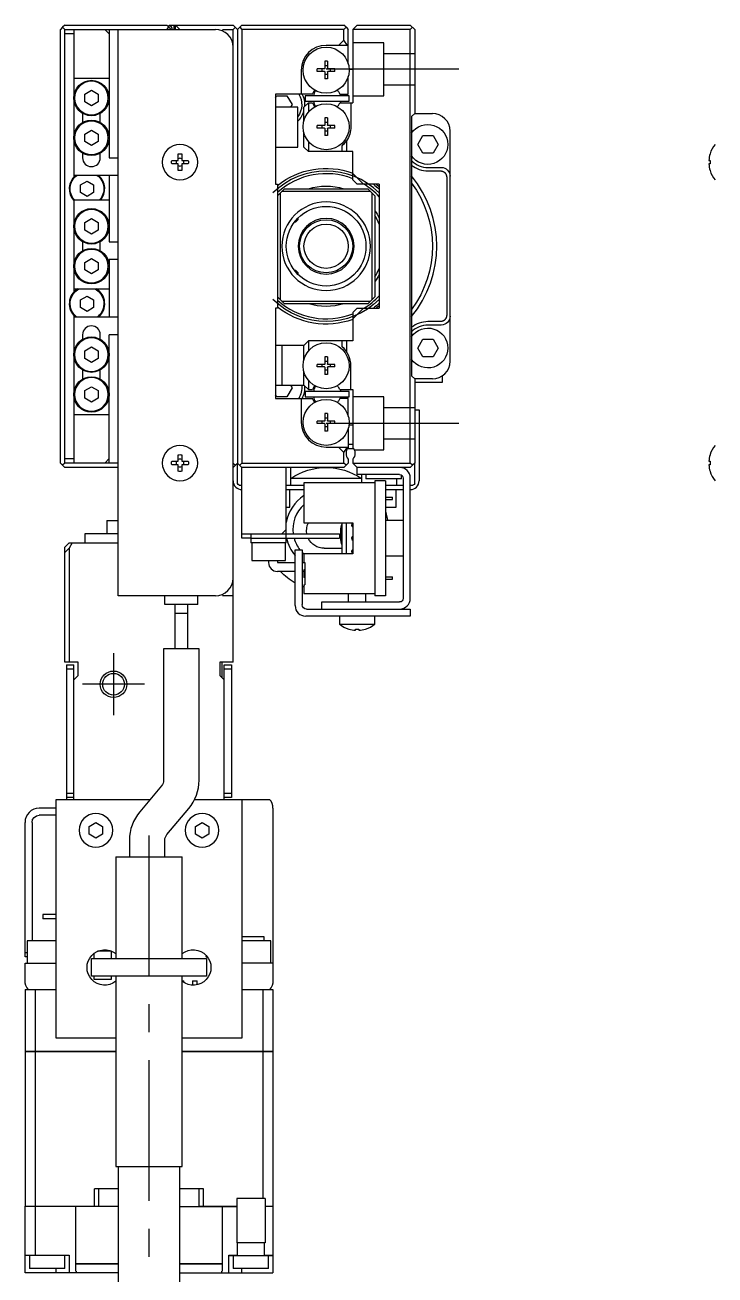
# Model space of a CAD drawing. Extents: x 0 to 668, y -8 to 395.
# Drawn here: x 344 to 421.9, y 171.4 to 312.6 of the extents above; entities that cross this region are included whole.
import ezdxf

# ---------------------------------------------------------------- set-up
doc = ezdxf.new("R2010")
doc.units = 0
doc.header["$LTSCALE"] = 0.5
doc.linetypes.add('CENTER', pattern=[50.8, 31.75, -6.35, 6.35, -6.35])
doc.linetypes.add('DASHED', pattern=[19.05, 12.7, -6.35])
for name, color, linetype in [('MSM_CENTER', 1, 'CENTER'), ('MSM_CONTINUOUS', 7, 'CONTINUOUS'), ('MSM_DASHED', 4, 'DASHED'), ('MSM_NARROW', 5, 'CONTINUOUS')]:
    doc.layers.add(name, color=color, linetype=linetype)

msp = doc.modelspace()

# ---------------------------------------------------------------- linework, layer by layer
at = {"layer": 'MSM_CENTER'}
for p, q in [((392.96, 307.62), (377.96, 307.62)), ((377.96, 267.62), (392.96, 267.62)), ((353.96, 241.62), (353.96, 234.62)), ((357.46, 238.12), (350.46, 238.12)), ((357.96, 221.03), (357.96, 82.8))]:
    msp.add_line(p, q, dxfattribs=at)
at = {"layer": 'MSM_CONTINUOUS'}
for p, q in [((348.21, 312.37), (347.96, 312.12)), ((348.46, 312.62), (348.21, 312.37)), ((348.21, 312.37), (348.46, 312.12)), ((348.46, 312.62), (359.96, 312.62)), ((360.46, 312.12), (359.96, 312.62)), ((359.96, 312.12), (360.21, 312.37)), ((360.06, 312.52), (360.26, 312.52)), ((360.16, 312.52), (360.26, 312.62)), ((360.26, 312.62), (367.46, 312.62)), ((360.56, 312.12), (360.56, 312.22)), ((360.76, 312.62), (360.76, 312.12)), ((361.46, 312.12), (360.96, 312.62)), ((360.96, 312.12), (360.96, 312.62)), ((367.96, 312.12), (367.46, 312.62)), ((367.71, 312.37), (367.46, 312.12)), ((367.96, 312.12), (368.21, 312.37)), ((368.46, 312.62), (368.21, 312.37)), ((368.21, 312.37), (368.46, 312.12)), ((368.46, 312.62), (379.96, 312.62)), ((380.21, 312.37), (379.96, 312.62)), ((379.96, 312.12), (380.21, 312.37)), ((380.21, 312.37), (380.46, 312.12)), ((380.96, 312.12), (381.46, 312.62)), ((381.46, 312.62), (387.46, 312.62)), ((387.46, 312.62), (387.96, 312.12)), ((387.46, 312.12), (387.71, 312.37)), ((347.96, 263.12), (347.96, 312.12)), ((348.46, 263.12), (348.46, 312.12)), ((348.46, 312.12), (365.46, 312.12)), ((349.46, 311.62), (348.46, 311.62)), ((349.46, 312.12), (349.46, 295.44)), ((352.96, 312.12), (353.46, 311.62)), ((353.46, 312.12), (353.46, 297.62)), ((354.46, 248.12), (354.46, 312.12)), ((366.26, 312.12), (367.46, 312.12)), ((367.46, 240.62), (367.46, 312.12)), ((367.96, 312.12), (367.96, 263.12)), ((368.46, 312.12), (368.46, 263.12)), ((379.96, 312.12), (368.46, 312.12)), ((379.96, 310.92), (379.36, 310.32)), ((379.96, 310.92), (379.96, 312.12)), ((380.38, 310.32), (379.96, 310.92)), ((380.46, 308.23), (380.46, 312.12)), ((380.96, 312.12), (380.96, 303.82)), ((387.46, 312.12), (380.96, 312.12)), ((387.46, 263.12), (387.46, 312.12)), ((387.96, 312.12), (387.96, 302.62)), ((380.46, 310.32), (377.96, 310.32)), ((378.11, 308.52), (377.82, 308.52)), ((377.82, 308.52), (377.82, 307.73)), ((378.11, 307.99), (377.82, 307.99)), ((378.11, 308.52), (378.11, 307.73)), ((349.46, 306.62), (353.46, 306.62)), ((375.16, 307.52), (375.16, 304.82)), ((377.76, 307.67), (376.96, 307.67)), ((376.96, 307.38), (376.96, 307.67)), ((377.76, 307.38), (376.96, 307.38)), ((377.49, 307.67), (377.49, 307.38)), ((377.82, 307.32), (377.82, 306.52)), ((377.82, 307.05), (378.11, 307.05)), ((378.11, 306.52), (377.82, 306.52)), ((378.11, 307.32), (378.11, 306.52)), ((378.96, 307.67), (378.17, 307.67)), ((378.96, 307.38), (378.17, 307.38)), ((378.43, 307.67), (378.43, 307.38)), ((378.96, 307.38), (378.96, 307.67)), ((380.46, 304.82), (380.46, 306.81)), ((380.56, 307.62), (380.96, 307.62)), ((350.71, 304.8), (351.46, 305.24)), ((351.46, 305.24), (352.21, 304.8)), ((376.42, 304.82), (376.59, 305.11)), ((379.34, 305.11), (379.51, 304.82)), ((350.71, 303.94), (350.71, 304.8)), ((351.46, 303.5), (350.71, 303.94)), ((352.21, 303.94), (351.46, 303.5)), ((352.21, 304.8), (352.21, 303.94)), ((376.42, 304.82), (372.26, 304.82)), ((372.26, 304.82), (372.26, 294.62)), ((372.26, 304.41), (372.38, 304.62)), ((372.38, 304.62), (373.54, 304.62)), ((373.54, 304.62), (374.12, 303.62)), ((375.46, 303.32), (375.96, 303.82)), ((375.58, 304.62), (375.58, 304.02)), ((380.58, 304.62), (375.58, 304.62)), ((375.58, 304.02), (380.58, 304.02)), ((375.96, 303.82), (375.96, 302.78)), ((375.96, 303.82), (376.42, 303.82)), ((376.42, 303.82), (376.59, 303.53)), ((379.34, 303.53), (379.51, 303.82)), ((379.51, 304.82), (380.46, 304.82)), ((379.51, 303.82), (380.96, 303.82)), ((380.58, 304.02), (380.58, 304.62)), ((380.76, 303.82), (380.76, 301.12)), ((350.46, 302.64), (350.46, 301.6)), ((352.46, 301.6), (352.46, 302.64)), ((374.76, 303.32), (372.26, 303.32)), ((374.12, 303.62), (373.94, 303.32)), ((374.76, 298.82), (374.76, 303.32)), ((375.46, 301.83), (375.46, 303.32)), ((387.96, 302.62), (387.61, 302.27)), ((387.96, 302.62), (389.96, 302.62)), ((377.76, 301.27), (376.96, 301.27)), ((376.96, 300.98), (376.96, 301.27)), ((377.76, 300.98), (376.96, 300.98)), ((377.49, 301.27), (377.49, 300.98)), ((378.11, 302.12), (377.82, 302.12)), ((377.82, 302.12), (377.82, 301.33)), ((378.11, 301.59), (377.82, 301.59)), ((377.82, 300.92), (377.82, 300.12)), ((378.11, 302.12), (378.11, 301.33)), ((378.11, 300.92), (378.11, 300.12)), ((378.96, 301.27), (378.17, 301.27)), ((378.96, 300.98), (378.17, 300.98)), ((378.43, 301.27), (378.43, 300.98)), ((378.96, 300.98), (378.96, 301.27)), ((387.61, 302.27), (387.61, 272.97)), ((350.71, 300.3), (351.46, 300.74)), ((350.71, 299.44), (350.71, 300.3)), ((351.46, 300.74), (352.21, 300.3)), ((352.21, 300.3), (352.21, 299.44)), ((375.46, 298.82), (375.46, 300.41)), ((375.96, 299.46), (375.96, 298.32)), ((377.82, 300.65), (378.11, 300.65)), ((378.11, 300.12), (377.82, 300.12)), ((380.26, 299.52), (380.26, 298.32)), ((388.31, 299.12), (388.88, 300.12)), ((388.88, 300.12), (390.04, 300.12)), ((390.04, 300.12), (390.62, 299.12)), ((391.96, 274.62), (391.96, 300.62)), ((350.46, 298.14), (350.46, 297.62)), ((351.46, 299), (350.71, 299.44)), ((352.21, 299.44), (351.46, 299)), ((352.46, 297.62), (352.46, 298.14)), ((361.26, 297.32), (361.26, 298.05)), ((361.66, 298.05), (361.66, 297.32)), ((372.26, 298.82), (374.76, 298.82)), ((375.96, 298.32), (375.46, 298.82)), ((380.96, 298.32), (375.96, 298.32)), ((379.76, 298.32), (379.76, 298.98)), ((380.96, 295.12), (380.96, 298.32)), ((388.88, 298.12), (388.31, 299.12)), ((390.04, 298.12), (388.88, 298.12)), ((390.62, 299.12), (390.04, 298.12)), ((421.31, 298.07), (421.31, 298.05)), ((353.46, 297.62), (354.46, 297.62)), ((360.53, 297.32), (361.26, 297.32)), ((361.26, 296.92), (360.53, 296.92)), ((361.26, 296.19), (361.26, 296.92)), ((361.66, 297.32), (362.39, 297.32)), ((362.39, 296.92), (361.66, 296.92)), ((361.66, 296.92), (361.66, 296.19)), ((421.18, 297.32), (421.31, 297.32)), ((421.31, 296.92), (421.18, 296.92)), ((421.31, 297.32), (421.31, 296.92)), ((354.46, 295.62), (349.46, 295.62)), ((353.46, 295.62), (353.46, 288.12)), ((380.96, 295.83), (382.17, 294.62)), ((389.46, 296.52), (390.96, 296.52)), ((389.46, 296.14), (390.83, 296.14)), ((391.58, 295.39), (391.58, 279.85)), ((421.31, 296.19), (421.31, 296.17)), ((350.21, 294.55), (350.96, 294.99)), ((350.21, 293.69), (350.21, 294.55)), ((350.96, 294.99), (351.71, 294.55)), ((351.71, 294.55), (351.71, 293.69)), ((372.26, 294.62), (372.46, 294.62)), ((372.46, 294.62), (372.46, 280.62)), ((372.96, 293.82), (372.76, 293.62)), ((372.96, 293.82), (373.26, 294.12)), ((382.96, 293.82), (372.96, 293.82)), ((373.26, 294.12), (382.66, 294.12)), ((381.46, 294.62), (380.96, 295.12)), ((383.96, 294.62), (381.46, 294.62)), ((382.66, 294.12), (382.96, 293.82)), ((383.16, 293.62), (382.96, 293.82)), ((383.96, 294.62), (383.96, 280.62)), ((353.46, 292.82), (349.46, 292.82)), ((349.46, 292.82), (349.46, 282.44)), ((350.96, 293.25), (350.21, 293.69)), ((351.71, 293.69), (350.96, 293.25)), ((372.46, 293.32), (372.76, 293.62)), ((372.76, 293.62), (372.76, 281.62)), ((383.16, 281.62), (383.16, 293.62)), ((383.16, 293.62), (383.46, 293.32)), ((383.46, 293.32), (383.46, 281.92)), ((350.71, 290.3), (351.46, 290.74)), ((350.71, 289.44), (350.71, 290.3)), ((351.46, 290.74), (352.21, 290.3)), ((352.21, 290.3), (352.21, 289.44)), ((374.4, 290.37), (374.4, 290.37)), ((374.4, 290.37), (374.54, 290.37)), ((374.54, 290.37), (374.76, 290.6)), ((374.54, 290.37), (374.54, 290.54)), ((374.76, 290.78), (374.76, 290.6)), ((376.59, 290.42), (376.52, 290.42)), ((376.59, 290.42), (376.65, 290.48)), ((379.27, 290.48), (379.34, 290.42)), ((379.4, 290.42), (379.34, 290.42)), ((351.46, 289), (350.71, 289.44)), ((352.21, 289.44), (351.46, 289)), ((375, 288.68), (375, 288.68)), ((380.93, 288.68), (380.93, 288.68)), ((350.46, 288.14), (350.46, 287.1)), ((352.46, 287.1), (352.46, 288.14)), ((353.46, 288.12), (354.46, 288.12)), ((350.71, 285.8), (351.46, 286.24)), ((350.71, 284.94), (350.71, 285.8)), ((351.46, 286.24), (352.21, 285.8)), ((352.21, 285.8), (352.21, 284.94)), ((354.46, 286.12), (353.46, 286.12)), ((353.46, 286.12), (353.46, 279.62)), ((351.46, 284.5), (350.71, 284.94)), ((352.21, 284.94), (351.46, 284.5)), ((374.54, 284.87), (374.4, 284.87)), ((374.4, 284.87), (374.4, 284.87)), ((374.54, 284.7), (374.54, 284.87)), ((374.76, 284.65), (374.54, 284.87)), ((374.76, 284.65), (374.76, 284.46)), ((349.46, 282.82), (353.46, 282.82)), ((350.21, 281.55), (350.96, 281.99)), ((350.21, 280.69), (350.21, 281.55)), ((350.96, 281.99), (351.71, 281.55)), ((351.71, 281.55), (351.71, 280.69)), ((372.76, 281.62), (372.46, 281.92)), ((372.76, 281.62), (372.96, 281.42)), ((372.96, 281.42), (382.96, 281.42)), ((373.26, 281.12), (372.96, 281.42)), ((382.66, 281.12), (373.26, 281.12)), ((382.96, 281.42), (382.66, 281.12)), ((382.96, 281.42), (383.16, 281.62)), ((383.46, 281.92), (383.16, 281.62)), ((349.46, 279.8), (349.46, 263.12)), ((350.96, 280.25), (350.21, 280.69)), ((351.71, 280.69), (350.96, 280.25)), ((372.46, 280.62), (372.26, 280.62)), ((372.26, 280.62), (372.26, 270.42)), ((382.17, 280.62), (380.96, 279.41)), ((380.96, 280.12), (381.46, 280.62)), ((380.96, 280.12), (380.96, 276.92)), ((381.46, 280.62), (383.96, 280.62)), ((354.46, 279.62), (349.46, 279.62)), ((390.83, 279.1), (389.46, 279.1)), ((390.96, 278.72), (389.46, 278.72)), ((350.46, 277.62), (350.46, 277.1)), ((352.46, 277.1), (352.46, 277.62)), ((354.46, 277.62), (353.46, 277.62)), ((353.46, 263.12), (353.46, 277.62)), ((375.46, 276.42), (375.96, 276.92)), ((375.96, 276.92), (375.96, 275.78)), ((380.96, 276.92), (375.96, 276.92)), ((379.76, 276.27), (379.76, 276.92)), ((380.26, 276.92), (380.26, 275.72)), ((388.31, 276.12), (388.88, 277.12)), ((388.88, 277.12), (390.04, 277.12)), ((390.04, 277.12), (390.62, 276.12)), ((350.71, 275.8), (351.46, 276.24)), ((350.71, 274.94), (350.71, 275.8)), ((351.46, 276.24), (352.21, 275.8)), ((352.21, 275.8), (352.21, 274.94)), ((375.46, 276.42), (372.26, 276.42)), ((372.96, 276.42), (372.96, 271.92)), ((375.46, 274.83), (375.46, 276.42)), ((388.88, 275.12), (388.31, 276.12)), ((390.62, 276.12), (390.04, 275.12)), ((351.46, 274.5), (350.71, 274.94)), ((352.21, 274.94), (351.46, 274.5)), ((377.76, 274.27), (376.96, 274.27)), ((376.96, 273.98), (376.96, 274.27)), ((377.49, 274.27), (377.49, 273.98)), ((378.11, 275.12), (377.82, 275.12)), ((377.82, 275.12), (377.82, 274.33)), ((378.11, 274.59), (377.82, 274.59)), ((378.11, 275.12), (378.11, 274.33)), ((378.96, 274.27), (378.17, 274.27)), ((378.43, 274.27), (378.43, 273.98)), ((378.96, 273.98), (378.96, 274.27)), ((380.76, 271.42), (380.76, 274.12)), ((390.04, 275.12), (388.88, 275.12)), ((350.46, 273.64), (350.46, 272.6)), ((352.46, 272.6), (352.46, 273.64)), ((375.46, 271.92), (375.46, 273.41)), ((377.76, 273.98), (376.96, 273.98)), ((377.82, 273.92), (377.82, 273.12)), ((377.82, 273.65), (378.11, 273.65)), ((378.11, 273.12), (377.82, 273.12)), ((378.11, 273.92), (378.11, 273.12)), ((378.96, 273.98), (378.17, 273.98)), ((387.61, 272.97), (387.96, 272.62)), ((387.96, 272.62), (387.96, 263.12)), ((389.96, 272.62), (387.96, 272.62)), ((391.06, 272.95), (391.06, 272.22)), ((350.71, 271.3), (351.46, 271.74)), ((350.71, 270.44), (350.71, 271.3)), ((351.46, 271.74), (352.21, 271.3)), ((352.21, 271.3), (352.21, 270.44)), ((372.26, 271.92), (375.46, 271.92)), ((374.12, 271.62), (373.54, 270.62)), ((373.94, 271.92), (374.12, 271.62)), ((375.96, 271.42), (375.46, 271.92)), ((375.58, 271.22), (375.58, 270.62)), ((380.58, 271.22), (375.58, 271.22)), ((375.96, 272.46), (375.96, 271.42)), ((375.96, 271.42), (376.42, 271.42)), ((376.59, 271.71), (376.42, 271.42)), ((379.51, 271.42), (379.34, 271.71)), ((379.51, 271.42), (380.96, 271.42)), ((380.58, 270.62), (380.58, 271.22)), ((380.96, 271.42), (380.96, 264.88)), ((391.06, 272.22), (387.96, 272.22)), ((351.46, 270), (350.71, 270.44)), ((352.21, 270.44), (351.46, 270)), ((372.38, 270.62), (372.26, 270.83)), ((372.26, 270.42), (376.42, 270.42)), ((373.54, 270.62), (372.38, 270.62)), ((375.16, 270.42), (375.16, 267.72)), ((375.58, 270.62), (380.58, 270.62)), ((376.59, 270.13), (376.42, 270.42)), ((379.51, 270.42), (379.34, 270.13)), ((380.46, 270.42), (379.51, 270.42)), ((380.46, 268.43), (380.46, 270.42)), ((349.46, 268.62), (353.46, 268.62)), ((378.11, 268.72), (377.82, 268.72)), ((377.82, 268.72), (377.82, 267.93)), ((378.11, 268.72), (378.11, 267.93)), ((387.96, 269.12), (388.46, 269.12)), ((388.46, 269.12), (388.46, 261.12)), ((377.76, 267.87), (376.96, 267.87)), ((376.96, 267.58), (376.96, 267.87)), ((377.76, 267.58), (376.96, 267.58)), ((377.49, 267.87), (377.49, 267.58)), ((378.11, 268.19), (377.82, 268.19)), ((377.82, 267.52), (377.82, 266.72)), ((377.82, 267.25), (378.11, 267.25)), ((378.11, 267.52), (378.11, 266.72)), ((378.96, 267.87), (378.17, 267.87)), ((378.96, 267.58), (378.17, 267.58)), ((378.43, 267.87), (378.43, 267.58)), ((378.96, 267.58), (378.96, 267.87)), ((380.46, 267.01), (380.46, 264.88)), ((380.96, 267.42), (380.54, 267.42)), ((380.56, 267.62), (380.96, 267.62)), ((378.11, 266.72), (377.82, 266.72)), ((377.96, 264.92), (380.46, 264.92)), ((379.36, 264.92), (379.96, 264.32)), ((379.96, 264.32), (380.38, 264.92)), ((379.96, 263.12), (379.96, 264.32)), ((381.08, 264.72), (380.34, 264.72)), ((380.96, 265.22), (380.46, 265.22)), ((347.96, 263.12), (348.21, 262.87)), ((348.46, 263.12), (348.21, 262.87)), ((348.21, 262.87), (348.46, 262.62)), ((348.46, 263.62), (349.46, 263.62)), ((354.46, 263.12), (348.46, 263.12)), ((353.46, 263.62), (352.96, 263.12)), ((360.53, 263.32), (361.26, 263.32)), ((361.26, 262.92), (360.53, 262.92)), ((361.26, 263.32), (361.26, 264.05)), ((361.26, 262.19), (361.26, 262.92)), ((361.66, 264.05), (361.66, 263.32)), ((361.66, 263.32), (362.39, 263.32)), ((362.39, 262.92), (361.66, 262.92)), ((361.66, 262.92), (361.66, 262.19)), ((367.46, 263.12), (367.71, 262.87)), ((367.46, 262.62), (367.71, 262.87)), ((367.71, 262.87), (367.96, 263.12)), ((367.96, 260.82), (367.96, 263.12)), ((368.46, 262.62), (367.96, 263.12)), ((368.46, 263.12), (368.21, 262.87)), ((368.46, 263.12), (379.96, 263.12)), ((380.21, 262.87), (379.96, 263.12)), ((379.96, 262.62), (380.21, 262.87)), ((380.46, 263.12), (380.21, 262.87)), ((380.46, 263.56), (380.46, 263.12)), ((380.96, 263.56), (380.96, 263.12)), ((380.96, 263.12), (387.46, 263.12)), ((381.46, 262.62), (380.96, 263.12)), ((387.71, 262.87), (387.46, 263.12)), ((387.71, 262.87), (387.46, 262.62)), ((387.96, 263.12), (387.71, 262.87)), ((387.96, 260.82), (387.96, 263.12)), ((421.18, 263.32), (421.31, 263.32)), ((421.31, 262.92), (421.18, 262.92)), ((421.31, 264.07), (421.31, 264.05)), ((421.31, 263.32), (421.31, 262.92)), ((354.46, 262.62), (348.46, 262.62)), ((379.96, 262.62), (368.46, 262.62)), ((368.46, 254.62), (368.46, 262.62)), ((373.46, 254.12), (373.46, 262.62)), ((373.96, 260.62), (373.96, 262.62)), ((381.96, 261.37), (373.96, 261.37)), ((381.46, 261.82), (381.46, 262.62)), ((387.46, 262.62), (381.46, 262.62)), ((386.26, 261.82), (381.46, 261.82)), ((381.96, 261.82), (381.96, 260.87)), ((382.46, 261.82), (382.46, 261.32)), ((386.46, 261.32), (382.46, 261.32)), ((385.96, 260.62), (385.96, 261.32)), ((386.46, 261.32), (386.46, 261.77)), ((386.66, 261.42), (386.66, 247.82)), ((387.46, 247.82), (387.46, 261.42)), ((421.31, 262.19), (421.31, 262.17)), ((368.16, 260.62), (368.46, 260.62)), ((373.46, 260.62), (375.46, 260.62)), ((373.46, 260.12), (375.46, 260.12)), ((373.86, 258.12), (373.86, 260.12)), ((383.46, 260.87), (375.46, 260.87)), ((375.46, 260.87), (375.46, 256.37)), ((383.46, 261.12), (383.46, 248.12)), ((384.66, 261.12), (383.46, 261.12)), ((384.66, 261.12), (384.66, 248.12)), ((384.66, 260.62), (386.66, 260.62)), ((384.66, 260.12), (386.66, 260.12)), ((385.86, 258.12), (385.86, 260.12)), ((387.46, 260.62), (387.76, 260.62)), ((384.66, 259.25), (385.46, 259.25)), ((384.66, 259), (385.46, 259)), ((385.46, 259), (385.46, 259.25)), ((373.46, 258.12), (373.86, 258.12)), ((384.66, 258.12), (385.86, 258.12)), ((353.21, 256.62), (354.46, 256.62)), ((353.21, 256.62), (353.21, 255.12)), ((375.46, 256.37), (380.96, 256.37)), ((379.76, 252.87), (379.76, 256.37)), ((380.26, 252.87), (380.26, 256.37)), ((380.96, 256.37), (380.96, 252.87)), ((386.66, 256.62), (384.66, 256.62)), ((354.46, 255.12), (350.71, 255.12)), ((350.71, 255.12), (350.71, 254.12)), ((368.46, 255.12), (379.46, 255.12)), ((369.46, 254.62), (368.46, 254.62)), ((369.46, 255.12), (369.46, 254.12)), ((369.46, 254.62), (379.46, 254.62)), ((373.46, 255.62), (372.96, 255.12)), ((379.46, 255.12), (379.46, 254.62)), ((379.61, 254.62), (379.61, 255.49)), ((348.46, 253.62), (348.96, 254.12)), ((348.46, 240.62), (348.46, 253.62)), ((348.96, 253.51), (348.46, 253.01)), ((349.27, 254.12), (348.96, 253.51)), ((348.96, 254.12), (354.46, 254.12)), ((348.96, 253.51), (348.96, 240.62)), ((373.46, 254.12), (369.46, 254.12)), ((369.56, 254.12), (369.56, 252.12)), ((373.36, 252.12), (373.36, 254.12)), ((374.46, 253.32), (375.26, 253.32)), ((374.46, 247.02), (374.46, 253.32)), ((375.26, 253.32), (375.26, 247.12)), ((375.46, 252.87), (375.46, 251.87)), ((380.96, 252.87), (375.46, 252.87)), ((377.75, 253.49), (379.76, 253.49)), ((369.56, 252.12), (373.36, 252.12)), ((371.46, 252.12), (371.46, 251.87)), ((372.46, 252.12), (372.46, 251.87)), ((372.46, 251.87), (374.46, 251.87)), ((375.26, 251.87), (375.56, 251.87)), ((375.56, 251.87), (375.56, 249.37)), ((384.66, 252.62), (386.66, 252.62)), ((374.46, 250.87), (372.46, 250.87)), ((375.46, 250.87), (375.26, 250.87)), ((375.56, 251.07), (375.46, 251.07)), ((375.46, 251.07), (375.46, 250.17)), ((375.56, 250.7), (375.46, 250.7)), ((375.56, 250.55), (375.46, 250.55)), ((375.56, 250.17), (375.46, 250.17)), ((384.66, 250.25), (385.46, 250.25)), ((385.46, 250), (385.46, 250.25)), ((375.46, 249.37), (375.46, 248.37)), ((375.46, 249.37), (375.56, 249.37)), ((384.66, 250), (385.46, 250)), ((365.46, 248.12), (354.46, 248.12)), ((359.76, 247.12), (359.76, 248.12)), ((363.46, 247.12), (363.46, 248.12)), ((367.46, 248.12), (366.26, 248.12)), ((375.46, 248.37), (383.46, 248.37)), ((377.46, 246.62), (377.46, 247.42)), ((377.46, 247.42), (386.26, 247.42)), ((380.46, 248.37), (380.46, 247.42)), ((382.46, 247.42), (382.46, 248.37)), ((384.66, 248.12), (383.46, 248.12)), ((363.46, 247.12), (359.76, 247.12)), ((360.86, 247.12), (360.86, 242.12)), ((362.36, 246.12), (360.86, 246.12)), ((362.36, 242.12), (362.36, 247.12)), ((387.46, 245.82), (375.66, 245.82)), ((375.76, 246.62), (387.46, 246.62)), ((379.46, 245.82), (379.46, 244.92)), ((383.46, 244.92), (383.46, 245.82)), ((387.46, 246.62), (387.46, 245.82)), ((379.46, 244.92), (383.46, 244.92)), ((380.51, 244.36), (380.53, 244.36)), ((381.26, 244.36), (381.66, 244.36)), ((381.26, 244.23), (381.26, 244.36)), ((381.66, 244.36), (381.66, 244.23)), ((382.39, 244.36), (382.41, 244.36)), ((363.61, 242.12), (359.61, 242.12)), ((359.61, 242.12), (359.61, 227.29)), ((363.61, 227.29), (363.61, 242.12)), ((349.96, 240.62), (348.46, 240.62)), ((348.66, 240.32), (349.46, 240.32)), ((348.66, 240.32), (348.66, 225.12)), ((349.46, 225.12), (349.46, 240.32)), ((349.96, 239.12), (349.96, 240.62)), ((367.46, 240.62), (365.96, 240.62)), ((365.96, 240.62), (365.96, 239.12)), ((366.21, 238.87), (366.21, 240.62)), ((366.46, 225.12), (366.46, 240.32)), ((366.46, 240.32), (367.26, 240.32)), ((367.26, 240.32), (367.26, 225.32)), ((349.46, 239.82), (348.66, 239.82)), ((349.96, 239.12), (349.46, 238.62)), ((366.46, 238.62), (365.96, 239.12)), ((367.26, 239.82), (366.46, 239.82)), ((359.38, 226.65), (356.92, 223.72)), ((347.46, 198.12), (347.46, 225.12)), ((347.46, 225.12), (358.1, 225.12)), ((348.66, 225.82), (349.46, 225.82)), ((349.46, 225.32), (348.66, 225.32)), ((363.12, 225.12), (371.58, 225.12)), ((366.46, 225.82), (367.26, 225.82)), ((367.26, 225.32), (366.46, 225.32)), ((368.46, 225.12), (368.46, 198.12)), ((347.46, 224.12), (345.56, 224.12)), ((347.46, 223.32), (345.56, 223.32)), ((359.99, 221.15), (362.44, 224.07)), ((371.96, 224.12), (371.96, 204.62)), ((343.96, 207.32), (343.96, 222.52)), ((344.76, 222.52), (344.76, 209.12)), ((351.21, 222.05), (351.96, 222.49)), ((351.21, 221.19), (351.21, 222.05)), ((351.96, 222.49), (352.71, 222.05)), ((352.71, 222.05), (352.71, 221.19)), ((363.21, 222.05), (363.96, 222.49)), ((363.21, 221.19), (363.21, 222.05)), ((363.96, 222.49), (364.71, 222.05)), ((364.71, 222.05), (364.71, 221.19)), ((351.96, 220.75), (351.21, 221.19)), ((352.71, 221.19), (351.96, 220.75)), ((355.75, 220.51), (355.75, 218.62)), ((359.75, 218.62), (359.75, 220.51)), ((363.96, 220.75), (363.21, 221.19)), ((364.71, 221.19), (363.96, 220.75)), ((354.21, 218.62), (361.71, 218.62)), ((354.21, 218.62), (354.21, 207.12)), ((361.71, 207.12), (361.71, 218.62)), ((347.46, 212.12), (345.96, 212.12)), ((345.96, 212.12), (345.96, 211.62)), ((347.46, 211.62), (345.96, 211.62)), ((347.46, 209.12), (344.21, 209.12)), ((344.21, 209.12), (344.21, 206.62)), ((368.46, 209.62), (370.91, 209.62)), ((371.71, 209.12), (368.46, 209.12)), ((370.91, 209.62), (370.91, 209.12)), ((371.71, 206.62), (371.71, 209.12)), ((343.96, 207.82), (344.21, 207.82)), ((351.74, 207.7), (351.74, 207.12)), ((353.74, 207.95), (352.16, 207.95)), ((353.74, 207.12), (353.74, 207.95)), ((344.21, 207.32), (343.96, 207.32)), ((343.96, 204.62), (343.96, 206.62)), ((343.96, 206.62), (347.46, 206.62)), ((351.46, 205.12), (351.46, 207.12)), ((351.46, 207.12), (364.46, 207.12)), ((364.46, 207.12), (364.46, 205.12)), ((371.96, 206.62), (368.46, 206.62)), ((364.46, 205.12), (351.46, 205.12)), ((351.74, 205.12), (351.74, 204.8)), ((353.74, 204.8), (353.74, 205.12)), ((354.21, 205.12), (354.21, 183.62)), ((361.71, 183.62), (361.71, 205.12)), ((343.96, 203.62), (343.96, 196.63)), ((343.96, 203.62), (347.46, 203.62)), ((345.12, 203.62), (345.12, 196.63)), ((351.74, 204.8), (353.74, 204.8)), ((361.71, 204.62), (361.89, 204.62)), ((361.89, 204.43), (361.89, 204.62)), ((362.89, 204.62), (363.39, 204.62)), ((362.89, 204.62), (362.89, 204.12)), ((363.39, 204.17), (363.39, 204.62)), ((368.46, 203.62), (371.96, 203.62)), ((370.81, 203.62), (370.81, 196.63)), ((371.96, 203.62), (371.96, 196.63)), ((354.21, 198.12), (347.46, 198.12)), ((368.46, 198.12), (361.71, 198.12)), ((343.96, 196.63), (354.21, 196.63)), ((343.96, 196.62), (343.96, 179.13)), ((354.21, 196.62), (343.96, 196.62)), ((343.97, 196.62), (343.97, 196.63)), ((345.12, 196.62), (345.12, 196.63)), ((345.12, 196.62), (345.12, 179.13)), ((361.71, 196.63), (371.96, 196.63)), ((371.96, 196.62), (361.71, 196.62)), ((370.8, 196.62), (370.8, 196.63)), ((370.81, 196.62), (370.81, 180.02)), ((371.95, 196.62), (371.95, 196.63)), ((371.96, 196.62), (371.96, 179.13)), ((354.21, 183.62), (361.71, 183.62)), ((354.46, 183.62), (354.46, 135.62)), ((361.46, 135.62), (361.46, 183.62)), ((351.81, 179.13), (351.81, 181.12)), ((354.46, 181.12), (351.81, 181.12)), ((352.31, 179.12), (352.31, 181.12)), ((364.11, 181.12), (361.46, 181.12)), ((363.61, 179.12), (363.61, 181.12)), ((364.11, 179.13), (364.11, 181.12)), ((371.06, 180.02), (367.86, 180.02)), ((367.86, 180.02), (367.86, 175.02)), ((371.06, 180.02), (371.06, 175.02)), ((343.96, 179.13), (352.31, 179.13)), ((343.96, 171.62), (343.96, 179.12)), ((354.46, 179.12), (343.96, 179.12)), ((343.97, 179.12), (343.97, 179.13)), ((345.12, 179.12), (345.12, 179.13)), ((345.12, 179.12), (345.12, 173.62)), ((349.71, 172.63), (349.71, 179.12)), ((361.46, 179.12), (367.86, 179.12)), ((363.61, 179.13), (367.86, 179.13)), ((366.21, 179.12), (366.21, 172.63)), ((371.06, 179.13), (371.96, 179.13)), ((371.96, 179.12), (371.06, 179.12)), ((371.95, 179.12), (371.95, 179.13)), ((371.96, 179.12), (371.96, 171.62)), ((371.06, 175.02), (367.86, 175.02)), ((367.96, 173.52), (367.96, 175.02)), ((370.96, 175.02), (370.96, 173.52)), ((343.96, 173.62), (348.96, 173.62)), ((344.46, 173.62), (344.46, 172.12)), ((348.46, 172.12), (348.46, 173.62)), ((348.96, 173.62), (348.96, 171.62)), ((349.71, 172.63), (354.46, 172.63)), ((349.71, 171.82), (349.71, 172.62)), ((354.46, 172.62), (349.71, 172.62)), ((349.72, 172.62), (349.72, 172.63)), ((361.46, 172.63), (366.21, 172.63)), ((366.21, 172.62), (361.46, 172.62)), ((366.2, 172.62), (366.2, 172.63)), ((366.21, 172.62), (366.21, 171.82)), ((366.96, 171.62), (366.96, 173.62)), ((366.96, 173.62), (367.96, 173.62)), ((371.96, 173.52), (366.96, 173.52)), ((367.46, 173.52), (367.46, 172.12)), ((370.96, 173.62), (371.96, 173.62)), ((371.46, 172.12), (371.46, 173.52)), ((354.46, 171.62), (343.96, 171.62)), ((348.46, 172.12), (344.46, 172.12)), ((347.46, 171.62), (347.46, 172.12)), ((349.71, 171.82), (349.73, 171.82)), ((349.73, 171.82), (349.73, 171.62)), ((361.46, 171.62), (371.96, 171.62)), ((366.19, 171.82), (366.21, 171.82)), ((366.19, 171.62), (366.19, 171.82)), ((371.46, 172.12), (367.46, 172.12)), ((368.46, 171.62), (368.46, 172.12))]:
    msp.add_line(p, q, dxfattribs=at)
at = {"layer": 'MSM_CONTINUOUS', "extrusion": (0, 0, -1)}
for p, q in [((390.83, 296.14), (390.86, 296.14)), ((390.86, 296.14), (390.9, 296.14)), ((390.9, 296.14), (390.93, 296.13)), ((390.93, 296.13), (390.96, 296.13)), ((390.96, 296.13), (390.99, 296.12)), ((390.99, 296.12), (391.02, 296.12)), ((391.02, 296.12), (391.05, 296.11)), ((391.05, 296.11), (391.08, 296.1)), ((391.08, 296.1), (391.11, 296.09)), ((391.11, 296.09), (391.14, 296.08)), ((391.14, 296.08), (391.16, 296.07)), ((391.16, 296.07), (391.2, 296.05)), ((391.2, 296.05), (391.23, 296.03)), ((391.23, 296.03), (391.25, 296.02)), ((391.25, 296.02), (391.28, 296)), ((391.28, 296), (391.31, 295.98)), ((391.31, 295.98), (391.33, 295.96)), ((391.33, 295.96), (391.35, 295.94)), ((391.35, 295.94), (391.37, 295.92)), ((391.37, 295.92), (391.39, 295.9)), ((391.39, 295.9), (391.4, 295.89)), ((391.4, 295.89), (391.42, 295.87)), ((391.42, 295.87), (391.44, 295.84)), ((391.44, 295.84), (391.45, 295.82)), ((391.45, 295.82), (391.47, 295.8)), ((391.47, 295.8), (391.48, 295.77)), ((391.48, 295.77), (391.5, 295.74)), ((391.5, 295.74), (391.51, 295.72)), ((391.51, 295.72), (391.52, 295.69)), ((391.52, 295.69), (391.53, 295.66)), ((391.53, 295.66), (391.54, 295.63)), ((391.54, 295.63), (391.55, 295.61)), ((391.55, 295.61), (391.56, 295.58)), ((391.56, 295.58), (391.56, 295.55)), ((391.56, 295.55), (391.57, 295.53)), ((391.57, 295.53), (391.57, 295.5)), ((391.57, 295.5), (391.58, 295.47)), ((391.58, 295.47), (391.58, 295.44)), ((391.58, 295.44), (391.58, 295.42)), ((391.58, 295.42), (391.58, 295.39)), ((391.57, 279.72), (391.56, 279.69)), ((391.56, 279.69), (391.56, 279.66)), ((391.58, 279.78), (391.57, 279.75)), ((391.57, 279.75), (391.57, 279.72)), ((391.58, 279.85), (391.58, 279.82)), ((391.58, 279.82), (391.58, 279.78)), ((390.86, 279.1), (390.83, 279.1)), ((390.88, 279.1), (390.86, 279.1)), ((390.91, 279.11), (390.88, 279.1)), ((390.94, 279.11), (390.91, 279.11)), ((390.97, 279.11), (390.94, 279.11)), ((390.99, 279.12), (390.97, 279.11)), ((391.02, 279.12), (390.99, 279.12)), ((391.05, 279.13), (391.02, 279.12)), ((391.07, 279.14), (391.05, 279.13)), ((391.1, 279.15), (391.07, 279.14)), ((391.13, 279.16), (391.1, 279.15)), ((391.16, 279.17), (391.13, 279.16)), ((391.18, 279.18), (391.16, 279.17)), ((391.21, 279.2), (391.18, 279.18)), ((391.24, 279.21), (391.21, 279.2)), ((391.26, 279.23), (391.24, 279.21)), ((391.28, 279.24), (391.26, 279.23)), ((391.31, 279.26), (391.28, 279.24)), ((391.33, 279.28), (391.31, 279.26)), ((391.34, 279.29), (391.33, 279.28)), ((391.36, 279.31), (391.34, 279.29)), ((391.38, 279.33), (391.36, 279.31)), ((391.4, 279.35), (391.38, 279.33)), ((391.42, 279.37), (391.4, 279.35)), ((391.44, 279.4), (391.42, 279.37)), ((391.46, 279.43), (391.44, 279.4)), ((391.47, 279.45), (391.46, 279.43)), ((391.49, 279.48), (391.47, 279.45)), ((391.51, 279.52), (391.49, 279.48)), ((391.52, 279.54), (391.51, 279.52)), ((391.53, 279.57), (391.52, 279.54)), ((391.54, 279.6), (391.53, 279.57)), ((391.55, 279.63), (391.54, 279.6)), ((391.56, 279.66), (391.55, 279.63))]:
    msp.add_line(p, q, dxfattribs=at)
at = {"layer": 'MSM_CONTINUOUS'}
for centre, radius in [((377.96, 307.52), 2.6), ((351.46, 304.37), 2), ((377.96, 301.12), 2.6), ((351.46, 299.87), 2), ((351.46, 289.87), 2), ((377.96, 287.62), 4.5), ((377.96, 287.62), 3), ((351.46, 285.37), 2), ((351.46, 275.37), 2), ((377.96, 274.12), 2.6), ((351.46, 270.87), 2), ((377.96, 267.72), 2.6), ((353.96, 238.12), 1.23)]:
    msp.add_circle(centre, radius, dxfattribs=at)
at = {"layer": 'MSM_CONTINUOUS', "extrusion": (0, 0, -1)}
for centre, radius in [((-351.46, 304.37), 1.9), ((-351.46, 299.87), 1.9), ((-361.46, 297.12), 2), ((-377.96, 287.62), 5), ((-351.46, 289.87), 1.9), ((-377.96, 287.62), 3.15), ((-351.46, 285.37), 1.9), ((-351.46, 275.37), 1.9), ((-351.46, 270.87), 1.9), ((-361.46, 263.12), 2), ((-351.96, 221.62), 1.9), ((-363.96, 221.62), 1.9)]:
    msp.add_circle(centre, radius, dxfattribs=at)
at = {"layer": 'MSM_CONTINUOUS'}
for centre, radius, start, end in [((360.26, 312.22), 0.3, 0, 90), ((365.46, 310.12), 2, 0, 90), ((377.96, 307.52), 2.8, 90, 180), ((378.08, 304.32), 1.59, 145.7956, 169.1069), ((372.96, 303.62), 2.6, 355.4034, 27.4864), ((378.08, 304.32), 1.59, 190.8931, 214.2044), ((378.08, 304.32), 1.59, 10.8931, 18.3584), ((378.08, 304.32), 1.59, 341.6416, 349.1069), ((372.96, 303.62), 2.6, 313.8131, 344.0576), ((377.96, 304.32), 1.59, 210, 216.1972), ((377.96, 304.32), 1.59, 323.8028, 330), ((389.96, 300.62), 2, 0, 90), ((377.96, 301.12), 2.8, 310.0052, 325.2281), ((424.37, 297.12), 3.19, 163.0947, 176.4096), ((424.37, 297.12), 3.2, 141.3178, 162.73), ((351.46, 297.62), 1, 180, 0), ((361.46, 297.12), 0.435, 152.6335, 207.3665), ((361.46, 297.12), 0.435, 62.6335, 117.3665), ((361.46, 297.12), 0.435, 242.6335, 297.3665), ((361.46, 297.12), 0.435, 332.6335, 27.3665), ((389.46, 299.12), 2.6, 224.6397, 270), ((389.46, 299.12), 2.98, 231.6549, 270), ((424.37, 297.12), 3.19, 183.5904, 196.9053), ((350.96, 294.12), 2, 131.4096, 221.4096), ((350.96, 294.12), 2, 319.4584, 48.5904), ((377.96, 287.62), 8.5, 45.0991, 134.9009), ((377.96, 287.62), 8.2, 68.5399, 132.1236), ((377.96, 287.62), 12.5, 320.5338, 39.4662), ((424.37, 297.12), 3.2, 197.27, 218.6822), ((377.96, 287.62), 8.2, 42.9703, 58.6119), ((377.96, 287.62), 6.5, 22.6199, 32.2042), ((377.96, 287.62), 6.5, 327.7958, 337.3801), ((350.96, 281.12), 2, 121.7883, 228.5904), ((350.96, 281.12), 2, 311.4096, 58.2117), ((377.96, 287.62), 8.2, 227.8764, 291.4601), ((377.96, 287.62), 8.2, 301.3881, 317.0297), ((351.46, 277.62), 1, 0, 180), ((389.46, 276.12), 2.98, 90, 128.3451), ((389.46, 276.12), 2.6, 90, 135.3603), ((377.96, 274.12), 2.8, 0, 49.9948), ((389.96, 274.62), 2, 270, 0), ((372.96, 271.62), 2.6, 332.5136, 4.5965), ((378.08, 270.92), 1.59, 145.7956, 169.1069), ((377.96, 270.92), 1.59, 143.8028, 150), ((377.96, 270.92), 1.59, 30, 36.1972), ((378.08, 270.92), 1.59, 10.8931, 18.3584), ((378.08, 270.92), 1.59, 190.8931, 214.2044), ((378.08, 270.92), 1.59, 341.6416, 349.1069), ((377.96, 267.72), 2.8, 180, 270), ((381.21, 264.22), 1, 138.5904, 221.4096), ((424.37, 263.12), 3.2, 141.3178, 162.73), ((361.46, 263.12), 0.435, 152.6335, 207.3665), ((361.46, 263.12), 0.435, 62.6335, 117.3665), ((361.46, 263.12), 0.435, 242.6335, 297.3665), ((361.46, 263.12), 0.435, 332.6335, 27.3665), ((424.37, 263.12), 3.19, 163.0947, 176.4096), ((424.37, 263.12), 3.19, 183.5904, 196.9053), ((386.26, 261.42), 1.2, 0, 90), ((424.37, 263.12), 3.2, 197.27, 218.6822), ((368.46, 261.12), 1, 180, 270), ((387.46, 261.12), 1, 270, 0), ((377.96, 255.62), 4.57, 123.1646, 169.9589), ((377.96, 255.62), 3.75, 131.8103, 187.6622), ((381.06, 256.12), 0.25, 113.5782, 246.4218), ((377.96, 255.62), 4.57, 192.6397, 220.016), ((377.96, 255.62), 3.75, 195.466, 217.8309), ((381.06, 254.62), 0.25, 113.5782, 246.4218), ((377.96, 255.62), 3.75, 223.9455, 228.1897), ((381.06, 253.12), 0.25, 113.5782, 246.4218), ((372.46, 251.87), 1, 180, 270), ((377.96, 255.62), 4.57, 233.7855, 235.1418), ((365.46, 250.12), 2, 270, 0), ((386.26, 247.82), 1.2, 270, 0), ((375.66, 247.02), 1.2, 180, 270), ((381.46, 247.42), 3.2, 231.3178, 252.73), ((381.46, 247.42), 3.19, 253.0947, 266.4096), ((381.46, 247.42), 3.19, 273.5904, 286.9053), ((381.46, 247.42), 3.2, 287.27, 308.6822), ((358.61, 227.29), 5, 320, 0), ((370.46, 224.12), 1.5, 0, 41.8103), ((345.56, 222.52), 1.6, 90, 180), ((360.75, 220.51), 5, 140, 180)]:
    msp.add_arc(centre, radius, start, end, dxfattribs=at)
at = {"layer": 'MSM_CONTINUOUS', "extrusion": (0, 0, -1)}
for centre, radius, start, end in [((-377.76, 307.73), 0.06, 180, 270), ((-377.76, 307.32), 0.06, 90, 180), ((-378.17, 307.73), 0.06, 270, 0), ((-378.17, 307.32), 0.06, 0, 90), ((-377.96, 304.32), 1.59, 30, 36.1972), ((-377.96, 304.32), 1.59, 143.8028, 150), ((-372.96, 303.62), 2.25, 147.769, 216.8699), ((-377.76, 301.33), 0.06, 180, 270), ((-377.76, 300.92), 0.06, 90, 180), ((-378.17, 301.33), 0.06, 270, 0), ((-378.17, 300.92), 0.06, 0, 90), ((-377.96, 301.12), 2.8, 180, 214.7719), ((-389.46, 299.12), 2.25, 34.6921, 325.3079), ((-361.46, 297.12), 0.95, 77.8468, 102.1532), ((-361.46, 297.12), 0.95, 347.8468, 12.1532), ((-361.46, 297.12), 0.95, 167.8468, 192.1532), ((-377.96, 287.62), 8.8, 51.3178, 109.9323), ((-350.96, 294.12), 1.9, 316.8264, 52.1363), ((-350.96, 294.12), 1.9, 127.8636, 223.1736), ((-361.46, 297.12), 0.95, 257.8468, 282.1532), ((-390.96, 295.52), 1, 90, 180), ((-377.96, 287.62), 6.8, 72.9174, 107.0826), ((-377.96, 287.62), 8.8, 127.3018, 132.9859), ((-377.96, 287.62), 9, 128.9424, 131.8103), ((-377.96, 287.62), 12, 143.5298, 216.4702), ((-377.96, 287.62), 6.8, 143.9811, 151.9275), ((-377.96, 287.62), 6.8, 208.0725, 216.0189), ((-350.96, 281.12), 1.9, 307.8636, 63.4747), ((-350.96, 281.12), 1.9, 116.5254, 232.1364), ((-377.96, 287.62), 8.5, 225.0991, 314.9009), ((-377.96, 287.62), 6.8, 252.9174, 287.0826), ((-377.96, 287.62), 8.8, 227.0141, 232.6982), ((-377.96, 287.62), 8.8, 250.0677, 308.6822), ((-377.96, 287.62), 9, 228.1897, 231.0576), ((-390.96, 279.72), 1, 180, 270), ((-389.46, 276.12), 2.25, 34.6921, 325.3079), ((-377.76, 274.33), 0.06, 180, 270), ((-378.17, 274.33), 0.06, 270, 0), ((-377.76, 273.92), 0.06, 90, 180), ((-378.17, 273.92), 0.06, 0, 90), ((-372.96, 271.62), 2.25, 172.3377, 212.231), ((-377.96, 270.92), 1.59, 323.8028, 330), ((-377.96, 270.92), 1.59, 210, 216.1972), ((-377.76, 267.93), 0.06, 180, 270), ((-377.76, 267.52), 0.06, 90, 180), ((-378.17, 267.93), 0.06, 270, 0), ((-378.17, 267.52), 0.06, 0, 90), ((-380.21, 264.22), 1, 138.5904, 221.4096), ((-361.46, 263.12), 0.95, 347.8468, 12.1532), ((-361.46, 263.12), 0.95, 77.8468, 102.1532), ((-361.46, 263.12), 0.95, 167.8468, 192.1532), ((-377.96, 255.62), 7, 55.1501, 124.8499), ((-361.46, 263.12), 0.95, 257.8468, 282.1532), ((-386.26, 261.42), 0.4, 90, 180), ((-368.16, 260.82), 0.2, 270, 0), ((-387.76, 260.82), 0.2, 180, 270), ((-377.96, 255.62), 7, 163.165, 171.7868), ((-377.75, 255.49), 2, 349.3901, 26.16), ((-381.61, 255.49), 2, 0, 22.3316), ((-377.75, 255.49), 2, 270, 334.2706), ((-381.61, 254.62), 2, 337.6684, 22.3316), ((-377.96, 255.62), 7, 300, 317.2679), ((-377.96, 255.62), 7, 290.9248, 292.6881), ((-386.26, 247.82), 0.4, 180, 270), ((-375.76, 247.12), 0.5, 270, 0), ((-358.61, 227.29), 1, 180, 220), ((-345.56, 222.52), 0.8, 0, 90), ((-360.75, 220.51), 1, 0, 40), ((-352.96, 206.12), 2, 231.3178, 128.6822), ((-362.96, 206.12), 2, 51.3178, 308.6822), ((-364.63, 207.42), 0.2, 269.1937, 14.9256), ((-345.46, 204.62), 1.5, 318.1897, 0), ((-370.46, 204.62), 1.5, 180, 221.8103)]:
    msp.add_arc(centre, radius, start, end, dxfattribs=at)
at = {"layer": 'MSM_DASHED'}
for p, q in [((384.46, 310.62), (380.96, 310.62)), ((384.46, 304.62), (384.46, 310.62)), ((387.96, 309.37), (384.46, 309.37)), ((384.46, 305.87), (387.96, 305.87)), ((380.96, 304.62), (384.46, 304.62)), ((384.46, 270.62), (380.96, 270.62)), ((384.46, 264.62), (384.46, 270.62)), ((387.96, 269.37), (384.46, 269.37)), ((384.46, 265.87), (387.96, 265.87)), ((381.13, 264.62), (384.46, 264.62))]:
    msp.add_line(p, q, dxfattribs=at)
at = {"layer": 'MSM_NARROW'}
for p, q in [((374.4, 290.37), (374.4, 290.37)), ((374.4, 284.87), (374.4, 284.87))]:
    msp.add_line(p, q, dxfattribs=at)
for centre, radius in [((377.96, 287.62), 2.5), ((353.96, 238.12), 1.5)]:
    msp.add_circle(centre, radius, dxfattribs=at)

doc.saveas('drawing.dxf')
